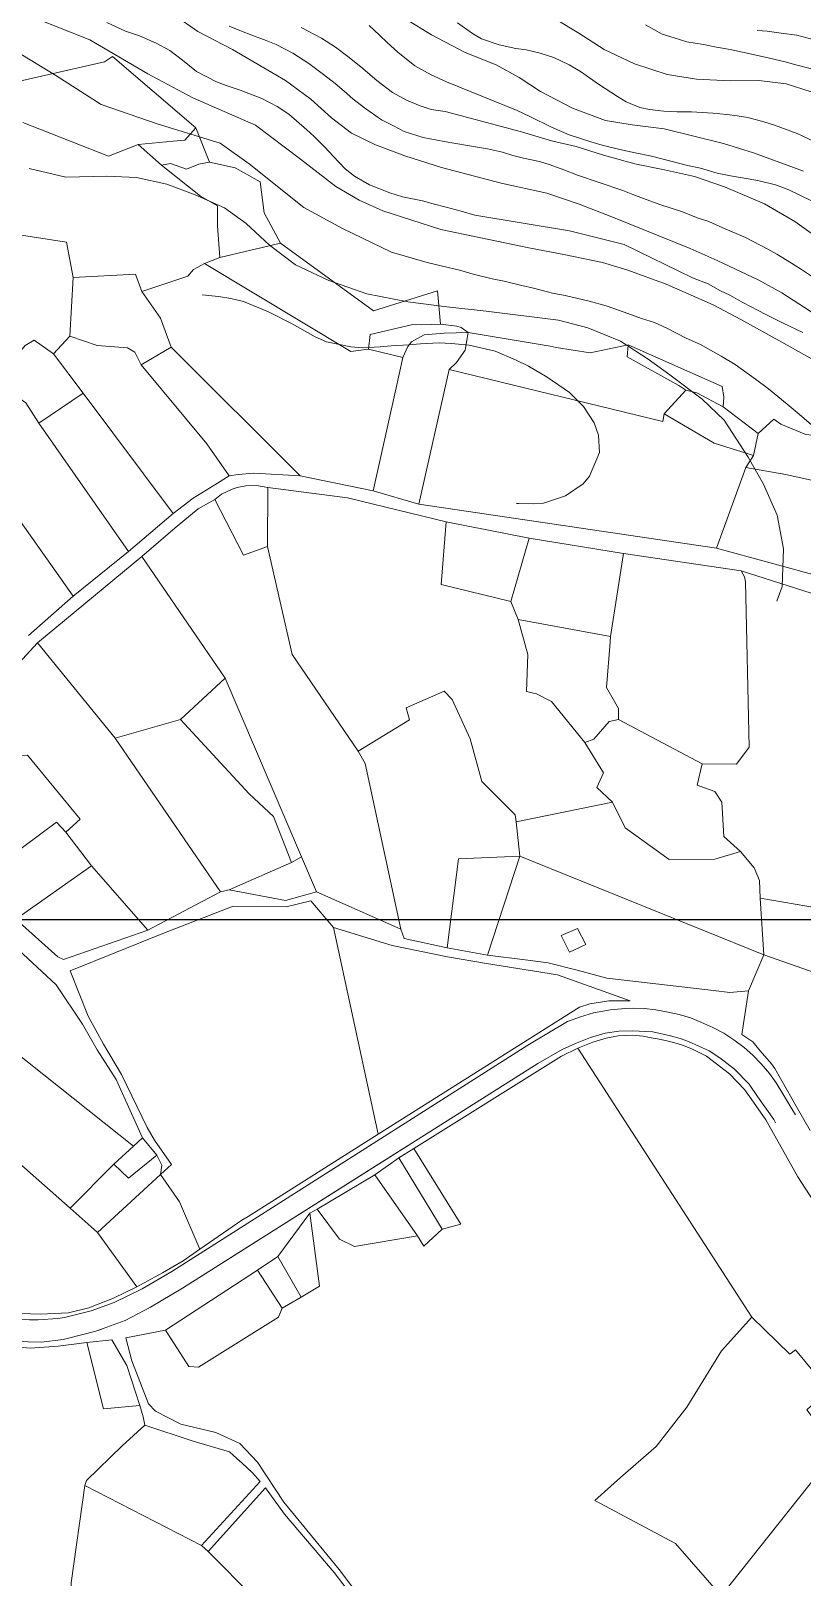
# Model space of a CAD drawing. Header units: metres. Extents: x 548946 to 557077, y 1838800 to 1845419.
# Drawn here: x 552665 to 552979, y 1839732 to 1840362 of the extents above; entities that cross this region are included whole.
import ezdxf

# ---------------------------------------------------------------- set-up
doc = ezdxf.new("R2010")
doc.units = ezdxf.units.M
doc.header["$LTSCALE"] = 28
for name, color, linetype, lineweight in [('1', 7, 'Continuous', 13), ('10', 7, 'Continuous', 13), ('2', 7, 'Continuous', 13), ('22', 7, 'Continuous', 13), ('60', 7, 'Continuous', 25)]:
    doc.layers.add(name, color=color, linetype=linetype, lineweight=lineweight)

msp = doc.modelspace()

# ---------------------------------------------------------------- linework, layer by layer
at = {"layer": '1'}
for points in [[(552665.55, 1840367.56), (552688.5, 1840358.37), (552712.12, 1840344.59), (552730.48, 1840334.74), (552756.06, 1840323.58), (552774.42, 1840309.8), (552788.85, 1840298.64), (552798.33, 1840293.05), (552807.91, 1840288.7), (552831.55, 1840281.11), (552867.48, 1840273.69), (552882.44, 1840270.82), (552897.42, 1840267.69), (552907.75, 1840264.56), (552923.41, 1840258.79), (552942.6, 1840250.43), (552953.89, 1840244.43), (552970.58, 1840235.28), (552986.34, 1840226.4)], [(552984.37, 1840246.39), (552970.56, 1840255.35), (552961.17, 1840260.53), (552944.23, 1840268.49), (552933.19, 1840273.35), (552901.32, 1840286.26), (552887.93, 1840291.38), (552874.73, 1840295.87), (552856.14, 1840300.02), (552831.86, 1840306.39), (552816.96, 1840311.08), (552804.93, 1840315.57), (552795.2, 1840320.32), (552786.99, 1840326.66), (552778.63, 1840334.28), (552768.34, 1840341.82), (552746.72, 1840354.44), (552732.56, 1840361.81), (552723.58, 1840368.06)], [(552745.39, 1840363.9), (552750.41, 1840361.98), (552754.63, 1840360.23), (552760.46, 1840358.14), (552764.54, 1840356.51), (552771.3, 1840352.97), (552777.75, 1840348.73), (552783.83, 1840344.33), (552788.53, 1840340.56), (552792.13, 1840337.44), (552795.72, 1840334.33), (552800.54, 1840330.7), (552807.45, 1840325.86), (552812.56, 1840323.18), (552816.7, 1840321.03), (552824.37, 1840318.62), (552832.88, 1840316.96), (552842.42, 1840315.41), (552850.64, 1840313.97), (552856.77, 1840312.57), (552860.94, 1840311.34), (552865.22, 1840310.25), (552871.76, 1840308.76), (552876.07, 1840307.41), (552881.75, 1840305.43), (552887.32, 1840303.32), (552896.11, 1840300.25), (552905.7, 1840297.02), (552909.78, 1840295.39), (552914.12, 1840293.78), (552920.77, 1840291.26), (552925.48, 1840289.83), (552930.07, 1840288.26), (552936.46, 1840285.71), (552940.77, 1840284.36), (552946.51, 1840281.87), (552955.67, 1840277.81), (552964.78, 1840273.09), (552968.51, 1840271.03)], [(552988.7, 1840275.11), (552975.87, 1840284.44), (552963.42, 1840291.6), (552947.24, 1840298.48), (552934.99, 1840302.69), (552922.76, 1840305.48), (552910.7, 1840307.9), (552897.88, 1840311.39), (552886.73, 1840314.95), (552876.64, 1840317.19), (552864.44, 1840320.89), (552833.4, 1840329.19), (552827.67, 1840330.04), (552823.22, 1840331.5), (552817.62, 1840333.88), (552811.83, 1840336.88), (552805.44, 1840341.77), (552798.96, 1840347.43), (552793.68, 1840351.66), (552788.72, 1840355.4), (552782.98, 1840359.06), (552774.71, 1840363.36)], [(552982.64, 1840292.75), (552973.42, 1840297.32), (552968, 1840299.33), (552960.78, 1840301.13), (552949.64, 1840303.03), (552944.19, 1840304.12), (552937.34, 1840306.09), (552932.15, 1840307.21), (552925.32, 1840308.93), (552917.42, 1840311.05), (552910.76, 1840312.4), (552904.51, 1840313.66), (552897.29, 1840315.47), (552892.72, 1840316.79), (552883.82, 1840319.71), (552876.71, 1840322.83), (552867.78, 1840327.18), (552862.7, 1840329.61), (552833.85, 1840341.26), (552827.68, 1840344.09), (552821.03, 1840347.78), (552814.04, 1840353.38), (552809.71, 1840357.33), (552806.65, 1840360.24), (552802.32, 1840364.19)], [(552838.35, 1840365.29), (552844.54, 1840361.03), (552848.17, 1840358.83), (552855.33, 1840356.37), (552862.13, 1840354.91), (552866.35, 1840354.33), (552872.09, 1840353.01), (552877.63, 1840351.15), (552883.93, 1840348.2), (552888.53, 1840345.46), (552895.86, 1840340.28), (552903.56, 1840335.28), (552907.04, 1840333.19), (552912.64, 1840330.82), (552916.64, 1840329.96), (552922.43, 1840329.29), (552927.91, 1840329.12), (552933.77, 1840329.11), (552942.42, 1840328.5), (552948.07, 1840327.95), (552952.29, 1840327.38), (552956.66, 1840326.69), (552963.23, 1840324.94), (552967.54, 1840323.6), (552976.76, 1840320.19), (552985.8, 1840315.98)], [(552878.52, 1840366.7), (552887.82, 1840361.13), (552898.14, 1840354.5), (552910.45, 1840348.62), (552923.76, 1840344.27), (552935.76, 1840342.36), (552949.44, 1840341.68), (552961.21, 1840341.82), (552972.24, 1840340.46), (552982.45, 1840337.19)], [(552982.69, 1840346.59), (552976.27, 1840348.23), (552971.84, 1840349.43), (552965.56, 1840350.95), (552956.37, 1840352.93), (552949.44, 1840354.51), (552943.87, 1840355.45), (552938.56, 1840356.43), (552931.79, 1840357.64), (552926.69, 1840359.15), (552921.83, 1840360.7), (552915.04, 1840364.5)], [(552994.41, 1840354.54), (552987.76, 1840357.3), (552980.69, 1840359.24), (552976.68, 1840360.35), (552970.26, 1840361.07), (552964.61, 1840361.87), (552960.43, 1840362.19)], [(552653.09, 1840357.06), (552674.73, 1840343.93), (552693.1, 1840332.11), (552716.05, 1840324.24), (552741.63, 1840316.36), (552753.44, 1840307.83), (552775.74, 1840290.11), (552791.48, 1840281.57), (552811.42, 1840271.89), (552825.95, 1840267.69), (552831.69, 1840266.37), (552839.71, 1840264.39), (552844.82, 1840262.87), (552852.44, 1840260.98), (552857.35, 1840260.09), (552864.57, 1840258.28), (552869.37, 1840257.25), (552877.13, 1840255.25), (552882.19, 1840254.24), (552892.06, 1840251.95), (552898.91, 1840249.97), (552906.22, 1840247.39), (552913.38, 1840244.93), (552918.64, 1840243.3), (552923.72, 1840240.87), (552931.56, 1840236.92)], [(552968.54, 1840129.64), (552970.62, 1840135.64), (552971.24, 1840151), (552968.68, 1840164.7), (552963, 1840177.41), (552956.86, 1840188.39), (552947.02, 1840203.49), (552938.03, 1840212.07), (552924.9, 1840221.88), (552916.03, 1840228.28), (552904.85, 1840235.59), (552891.54, 1840241.1), (552879.54, 1840244.18), (552850.12, 1840247.9), (552833.99, 1840249.61), (552818.1, 1840251.6), (552801.41, 1840254.92), (552785.91, 1840260.33), (552772.38, 1840266.72), (552761.77, 1840274.74), (552752.25, 1840283.53), (552743.38, 1840289.93), (552731.52, 1840295.22), (552719.89, 1840299.62), (552707.55, 1840302.27), (552695.44, 1840302.86), (552678.77, 1840302.44), (552663.87, 1840305.96)], [(552968.51, 1840271.03), (552974.51, 1840267.4), (552978.56, 1840264.85), (552982.64, 1840262.05)], [(552734.32, 1840254.47), (552741, 1840253.78), (552746.02, 1840253.03), (552751.1, 1840251.77), (552761.32, 1840247.56), (552770.97, 1840242.64), (552780.38, 1840237.44), (552785.03, 1840235.35), (552794.88, 1840233.31), (552799.74, 1840232.94), (552806.85, 1840233.33), (552811.36, 1840233.7), (552818.47, 1840234.09), (552823.24, 1840234.48), (552830.86, 1840234.93), (552835.83, 1840234.7), (552843.19, 1840233.95), (552848.39, 1840232.83), (552853.73, 1840231.6), (552862.06, 1840227.96), (552867.28, 1840225.42), (552874.93, 1840220.93), (552884.06, 1840214.78), (552889.76, 1840209.04), (552894.01, 1840202.35), (552895.86, 1840197.35), (552896.26, 1840190.24), (552892.11, 1840180.68), (552889.59, 1840177.54), (552882.33, 1840172.58), (552873.42, 1840169.65), (552869.43, 1840169.34), (552863.17, 1840169.43), (552862.38, 1840169.48)], [(552931.56, 1840236.92), (552937.44, 1840234.32), (552945.77, 1840229.51), (552951.48, 1840226.11), (552959.81, 1840220.13), (552965.06, 1840216.16), (552972.77, 1840209.98), (552977.64, 1840205.84), (552984.69, 1840199.72)]]:
    msp.add_lwpolyline(points, dxfattribs=at)
at = {"layer": '10'}
for p, q in [((552717.71, 1840307.35), (552708.27, 1840315.72)), ((552766.27, 1840275.5), (552741.54, 1840269.65)), ((552766.27, 1840275.5), (552804.09, 1840247.96)), ((552741.54, 1840269.65), (552735.24, 1840267.22)), ((552680.43, 1840237.69), (552681.75, 1840261.53)), ((552673.81, 1840230.46), (552680.43, 1840237.69)), ((552802.06, 1840232.34), (552802.78, 1840238.38)), ((552709.48, 1840225.93), (552721.69, 1840233.13)), ((552721.69, 1840233.13), (552774.26, 1840180.75)), ((552802.06, 1840232.34), (552816.06, 1840229)), ((552822.63, 1840169.19), (552834.93, 1840224.03)), ((552685.79, 1840214.41), (552722.5, 1840165.48)), ((552931.46, 1840215.69), (552922.62, 1840206.01)), ((552662.5, 1840210.51), (552667.71, 1840202.25)), ((552667.71, 1840202.25), (552704.32, 1840149.96)), ((552638.58, 1840192.74), (552681.82, 1840131.7)), ((552955.89, 1840184.17), (552958.99, 1840189.11)), ((552774.26, 1840180.75), (552803.94, 1840174.7)), ((552943.86, 1840151.25), (552955.89, 1840184.17)), ((552760.95, 1840151.95), (552761.06, 1840175.97)), ((552803.94, 1840174.7), (552822.63, 1840169.19)), ((552822.63, 1840169.19), (552943.86, 1840151.25)), ((552704.32, 1840149.96), (552722.5, 1840165.48)), ((552833.81, 1840162.07), (552867.62, 1840155.31)), ((552867.62, 1840155.31), (552860.1, 1840129.55)), ((552867.62, 1840155.31), (552906.02, 1840149.11)), ((552667.26, 1840112.79), (552709.78, 1840147.94)), ((552681.82, 1840131.7), (552704.32, 1840149.96)), ((552709.78, 1840147.94), (552743.63, 1840098.36)), ((552906.02, 1840149.11), (552900.67, 1840115.38)), ((552906.02, 1840149.11), (552953.93, 1840142.1)), ((552953.93, 1840142.1), (552992.64, 1840129.66)), ((552681.82, 1840131.7), (552663.53, 1840115.72)), ((552667.26, 1840112.79), (552698.92, 1840073.83)), ((552725.54, 1840081.52), (552743.63, 1840098.36)), ((552904.02, 1840081.51), (552938.04, 1840063.46)), ((552901.6, 1840047.79), (552862.33, 1840039.8)), ((552689.16, 1840021.94), (552678.73, 1840035.59)), ((552862.33, 1840039.8), (552863.8, 1840025.77)), ((552712.12, 1839995.71), (552689.16, 1840021.94)), ((552774.81, 1840025.58), (552780.95, 1840011.24)), ((552863.8, 1840025.77), (552850.64, 1839985.54)), ((552780.95, 1840011.24), (552815.24, 1839996.12)), ((552963.22, 1839985.64), (552961.64, 1840008.76)), ((552787.88, 1839996.7), (552806.05, 1839912.62)), ((552834.15, 1839988.48), (552850.64, 1839985.54)), ((552850.64, 1839985.54), (552865.95, 1839983.61)), ((552956.98, 1839971), (552963.22, 1839985.64)), ((552626.6, 1839970.97), (552706.37, 1839907.73)), ((552956.98, 1839971), (552954.2, 1839953.15)), ((552887.46, 1839947.65), (552958.31, 1839838.06)), ((552710.06, 1839911.1), (552706.37, 1839907.73)), ((552715.8, 1839903.96), (552710.06, 1839911.1)), ((552657.24, 1839902.89), (552680.55, 1839882.36)), ((552804.65, 1839895.95), (552814.52, 1839902.89)), ((552814.52, 1839902.89), (552820.63, 1839906.71)), ((552814.52, 1839902.89), (552832.15, 1839873.88)), ((552680.55, 1839882.36), (552698.3, 1839900.35)), ((552717.41, 1839896.14), (552691.68, 1839872.55)), ((552781.15, 1839882.03), (552804.65, 1839895.95)), ((552804.65, 1839895.95), (552822.05, 1839871.16)), ((552765.13, 1839862.76), (552778.23, 1839880.37)), ((552778.23, 1839880.37), (552781.15, 1839882.03)), ((552756.82, 1839857.18), (552765.13, 1839862.76)), ((552765.13, 1839862.76), (552774.61, 1839846.19)), ((552756.82, 1839857.18), (552719.36, 1839832.73)), ((552766.87, 1839841.66), (552756.82, 1839857.18)), ((552766.87, 1839841.66), (552774.61, 1839846.19)), ((552687.33, 1839827.64), (552697.47, 1839828.79)), ((552703.16, 1839829.61), (552719.36, 1839832.73))]:
    msp.add_line(p, q, dxfattribs=at)
for points in [[(552655.09, 1840340.49), (552694.51, 1840349.49), (552697.84, 1840351.62), (552731.74, 1840322.59)], [(552708.27, 1840315.72), (552696.17, 1840310.98), (552661.26, 1840324.75)], [(552708.27, 1840315.72), (552722.44, 1840317.1), (552727.25, 1840317.47), (552731.74, 1840322.59), (552737.26, 1840308.54)], [(552737.26, 1840308.54), (552732.93, 1840307.74), (552727.9, 1840305.65), (552721.45, 1840308), (552717.71, 1840307.35)], [(552717.71, 1840307.35), (552733.63, 1840294.65), (552740.51, 1840290.74), (552740.51, 1840282.58), (552741.54, 1840269.65)], [(552737.26, 1840308.54), (552747.75, 1840306.18), (552757.93, 1840300.52), (552759.59, 1840287.96), (552766.27, 1840275.5)], [(552651.48, 1840280.38), (552657.19, 1840279.4), (552679, 1840275.91), (552681.75, 1840261.53)], [(552681.75, 1840261.53), (552707.19, 1840262.88), (552709.68, 1840255.81)], [(552709.68, 1840255.81), (552728.54, 1840262.16), (552730.73, 1840264.85), (552735.24, 1840267.22)], [(552735.24, 1840267.22), (552794.95, 1840231.46), (552802.06, 1840232.34)], [(552721.69, 1840233.13), (552717.36, 1840245.02), (552709.68, 1840255.81)], [(552804.09, 1840247.96), (552830.23, 1840256.12), (552831.38, 1840242.49)], [(552831.38, 1840242.49), (552823.9, 1840242.33), (552820.12, 1840242.38), (552802.78, 1840238.38)], [(552831.38, 1840242.49), (552838.05, 1840241.68), (552839.84, 1840241.24), (552842.73, 1840239.2)], [(552662.5, 1840210.51), (552650.04, 1840219.18), (552662.14, 1840233.9), (552665.93, 1840236.07), (552673.81, 1840230.46)], [(552680.43, 1840237.69), (552691.54, 1840233.92), (552703.83, 1840232.87), (552706.91, 1840231.15), (552709.48, 1840225.93)], [(552816.06, 1840229), (552818.1, 1840233.5), (552819.56, 1840235.39), (552824.79, 1840238.25), (552832.97, 1840238.93), (552842.73, 1840239.2)], [(552842.73, 1840239.2), (552841.5, 1840231.94), (552837.97, 1840226.99), (552834.93, 1840224.03)], [(552842.73, 1840239.2), (552876.09, 1840233.66), (552878.53, 1840233.04), (552892.4, 1840230.88), (552907.89, 1840234.14)], [(552667.71, 1840202.25), (552685.79, 1840214.41), (552673.81, 1840230.46)], [(552907.89, 1840234.14), (552907.52, 1840229.25), (552928.55, 1840217.6), (552931.46, 1840215.69)], [(552946.68, 1840208.89), (552946.93, 1840212.87), (552946.23, 1840217.12), (552907.89, 1840234.14)], [(552709.48, 1840225.93), (552736.29, 1840193.77), (552745.36, 1840180.71)], [(552816.06, 1840229), (552813.14, 1840215.34), (552803.94, 1840174.7)], [(552922.62, 1840206.01), (552922.11, 1840202.89), (552834.93, 1840224.03)], [(552931.46, 1840215.69), (552935.92, 1840214.61), (552946.68, 1840208.89)], [(552958.99, 1840189.11), (552943.01, 1840194.06), (552922.62, 1840206.01)], [(552958.99, 1840189.11), (552960.95, 1840198.01), (552946.68, 1840208.89)], [(552990.61, 1840196.55), (552980.38, 1840197.58), (552970.08, 1840201.83), (552967.32, 1840203.83), (552960.95, 1840198.01)], [(552745.36, 1840180.71), (552739.48, 1840177.07), (552730.64, 1840171.63), (552722.5, 1840165.48)], [(552774.26, 1840180.75), (552755.38, 1840181.82), (552748.97, 1840181.32), (552745.36, 1840180.71)], [(552955.89, 1840184.17), (552972.2, 1840181.32), (552982.54, 1840178.98), (552988.11, 1840180.78)], [(552739.46, 1840171.18), (552742.18, 1840173.25), (552746.53, 1840175.31), (552748.63, 1840175.98), (552752.14, 1840176.68), (552756.49, 1840176.81), (552761.06, 1840175.97)], [(552761.06, 1840175.97), (552793.5, 1840171.84), (552833.81, 1840162.07)], [(552709.78, 1840147.94), (552723.35, 1840159.63), (552732.7, 1840167.29), (552739.46, 1840171.18)], [(552739.46, 1840171.18), (552751.16, 1840148.38), (552760.95, 1840151.95)], [(552860.1, 1840129.55), (552831.68, 1840136.53), (552833.81, 1840162.07)], [(552760.95, 1840151.95), (552771.03, 1840108.03), (552797.89, 1840068.65)], [(552943.86, 1840151.25), (552987.63, 1840139.29), (553000, 1840133.06)], [(552953.93, 1840142.1), (552955.33, 1840139.61), (552955.77, 1840137.56), (552957.29, 1840070.28), (552952.01, 1840063.26), (552938.04, 1840063.46)], [(552900.67, 1840115.38), (552863.12, 1840122.27), (552860.1, 1840129.55)], [(552863.12, 1840122.27), (552867.03, 1840108.01), (552866.51, 1840092.92), (552870.63, 1840091.98), (552876.72, 1840088.88), (552890.23, 1840072.13)], [(552637.21, 1840084.83), (552652.06, 1840096.2), (552667.26, 1840112.79)], [(552900.67, 1840115.38), (552900.55, 1840113.04), (552899.04, 1840094.48), (552903.92, 1840086.03), (552904.02, 1840081.51)], [(552745.38, 1840012.16), (552770.7, 1840023.18), (552774.81, 1840025.58), (552743.63, 1840098.36)], [(552797.89, 1840068.65), (552818.86, 1840081.3), (552817.52, 1840086.19), (552832.9, 1840093.03), (552836.26, 1840089.71), (552843.54, 1840073.64), (552848.31, 1840056.24), (552861.81, 1840042.68), (552862.33, 1840039.8)], [(552725.54, 1840081.52), (552698.92, 1840073.83), (552741.8, 1840011.23)], [(552770.7, 1840023.18), (552763.34, 1840041.96), (552753.45, 1840051.26), (552725.54, 1840081.52)], [(552890.23, 1840072.13), (552893.93, 1840073.51), (552900.17, 1840080.66), (552904.02, 1840081.51)], [(552656.9, 1840063.52), (552660.18, 1840066.81), (552663.09, 1840067.03), (552684.62, 1840040.94), (552678.73, 1840035.59)], [(552797.89, 1840068.65), (552800.77, 1840063.52), (552815.24, 1839996.12)], [(552890.23, 1840072.13), (552897.89, 1840059.76), (552895.15, 1840053.79), (552901.6, 1840047.79)], [(552938.04, 1840063.46), (552935.97, 1840054.79), (552943.24, 1840052.12), (552946.05, 1840047.86), (552946.9, 1840033.8), (552953.74, 1840027.67)], [(552901.6, 1840047.79), (552906.68, 1840037.32), (552924.6, 1840024.41), (552943.19, 1840024.64), (552953.74, 1840027.67)], [(552641.84, 1840015.07), (552675.02, 1840039.72), (552678.73, 1840035.59)], [(552641.84, 1840015.07), (552658.37, 1840000.2), (552689.16, 1840021.94)], [(552834.15, 1839988.48), (552838.82, 1840024.71), (552863.8, 1840025.77)], [(553125.49, 1839928.68), (552963.22, 1839985.64), (552863.8, 1840025.77)], [(552953.74, 1840027.67), (552959.28, 1840021.02), (552961.39, 1840015.84), (552961.64, 1840008.76)], [(552712.12, 1839995.71), (552741.8, 1840011.23), (552745.38, 1840012.16)], [(552745.38, 1840012.16), (552768.26, 1840007.81), (552780.95, 1840011.24)], [(552787.88, 1839996.7), (552778.54, 1840007.6), (552768.54, 1840005.15), (552746.94, 1840005.47), (552718.24, 1839994.28), (552680.53, 1839979.15), (552687.9, 1839960.67), (552694.07, 1839949.29), (552701.43, 1839936.82), (552711.92, 1839915.3), (552714.89, 1839910.06), (552721.85, 1839900.21), (552717.41, 1839896.14)], [(552961.64, 1840008.76), (552990.19, 1840003.76), (553012.27, 1840001.26)], [(552685.56, 1839957.43), (552674.81, 1839973.36), (552647.6, 1839998.59)], [(552658.59, 1840000), (552675.54, 1839984.75), (552677.85, 1839983.74), (552712.12, 1839995.71)], [(552787.88, 1839996.7), (552811.73, 1839989.49), (552834.26, 1839984.82), (552850.22, 1839982.09), (552879.15, 1839977.53), (552908.74, 1839966.94)], [(552815.24, 1839996.12), (552816.7, 1839992.3), (552834.15, 1839988.48)], [(552865.95, 1839983.61), (552875.34, 1839982.42), (552887.19, 1839979.32)], [(552887.19, 1839979.32), (552899.23, 1839976.17), (552942.7, 1839971.03), (552949.36, 1839970.34), (552956.98, 1839971)], [(552806.05, 1839912.62), (552888.02, 1839964.34), (552892.28, 1839965.69), (552900.08, 1839966.91), (552908.74, 1839966.94)], [(552710.06, 1839911.1), (552699.34, 1839934.84), (552691.58, 1839946.97), (552685.56, 1839957.43)], [(553000, 1839866.34), (552998.19, 1839867.84), (552989.63, 1839877.39), (552983.28, 1839885.58), (552977.08, 1839895.18), (552963.95, 1839918.35), (552958.08, 1839926.89), (552955.36, 1839930.76), (552949.19, 1839937.11), (552939.81, 1839944.35), (552933.86, 1839947.37), (552930.05, 1839948.81), (552926.89, 1839949.8), (552923.09, 1839950.78), (552919.89, 1839951.43), (552917.23, 1839951.86), (552914.07, 1839952.47), (552909.52, 1839952.95), (552903.85, 1839952.58), (552898.94, 1839951.73), (552893.56, 1839950.03), (552887.46, 1839947.65)], [(552954.2, 1839953.15), (552958.69, 1839950.16), (552961.7, 1839946.57), (552966.31, 1839941.22)], [(552820.63, 1839906.71), (552880.77, 1839944.36), (552887.46, 1839947.65)], [(552982.06, 1839914.02), (552976.87, 1839923.07), (552967.69, 1839939.38), (552966.31, 1839941.22)], [(552733.32, 1839865.75), (552750.45, 1839877.55), (552753.1, 1839878.99), (552806.05, 1839912.62)], [(552715.8, 1839903.96), (552704.26, 1839894.66), (552698.3, 1839900.35), (552706.37, 1839907.73)], [(552715.8, 1839903.96), (552717.93, 1839899.96), (552717.41, 1839896.14)], [(552832.15, 1839873.88), (552839.79, 1839875.94), (552820.63, 1839906.71)], [(552733.32, 1839865.75), (552725.05, 1839885.05), (552717.41, 1839896.14)], [(552680.55, 1839882.36), (552689.07, 1839874.84), (552691.68, 1839872.55), (552707.76, 1839850.37)], [(552778.23, 1839880.37), (552782.17, 1839850.62), (552774.61, 1839846.19)], [(552822.05, 1839871.16), (552796.38, 1839866.85), (552790.26, 1839869.85), (552781.15, 1839882.03)], [(552822.05, 1839871.16), (552824.72, 1839866.89), (552832.15, 1839873.88)], [(552733.32, 1839865.75), (552726.58, 1839860.92), (552718.17, 1839856.04), (552707.76, 1839850.37)], [(552707.76, 1839850.37), (552698.19, 1839845.78), (552688.18, 1839841.81), (552679.87, 1839839.75), (552668.45, 1839839.22), (552656.1, 1839839.65), (552640.95, 1839841.41)], [(552719.36, 1839832.73), (552728.94, 1839817.89), (552732.82, 1839817.59), (552765.48, 1839837.99), (552766.87, 1839841.66)], [(552958.31, 1839838.06), (552946, 1839824.3), (552931.86, 1839801.34), (552919.31, 1839785.36), (552904.74, 1839772.71), (552894.27, 1839763.29), (552927.16, 1839745.75), (552945.85, 1839724.52)], [(552958.31, 1839838.06), (552973.77, 1839822.87), (552976.12, 1839824.74), (552989.54, 1839808.35), (552980.72, 1839800.27), (552993.11, 1839783.99), (552945.85, 1839724.52)], [(552620.33, 1839831.96), (552642.56, 1839827.41), (552664.25, 1839825.41), (552675.68, 1839826.18), (552687.33, 1839827.64)], [(552687.33, 1839827.64), (552694.09, 1839800.65), (552708.89, 1839802.02)], [(552697.47, 1839828.79), (552703.56, 1839818.28), (552708.89, 1839802.02)], [(552703.16, 1839829.61), (552705.7, 1839820.24), (552712.46, 1839802.64), (552715.36, 1839799.73), (552725.61, 1839794.47), (552739.91, 1839791.06), (552749.67, 1839786.51), (552756.9, 1839778.91), (552767.64, 1839762.63), (552790.21, 1839735.22), (552802.95, 1839718.22), (552801.68, 1839715.96), (552801.91, 1839709.17), (552801.57, 1839692.35), (552801.64, 1839679.85)], [(552708.89, 1839802.02), (552710.25, 1839797.38), (552710.98, 1839794.03)], [(552686.51, 1839769.42), (552687.17, 1839771.49), (552701.7, 1839785.55), (552710.98, 1839794.03)], [(552710.98, 1839794.03), (552730.66, 1839787.44), (552745.48, 1839783.09), (552748.47, 1839780.39), (552750.57, 1839778.49)], [(552750.57, 1839778.49), (552754.89, 1839774.59), (552757.92, 1839771.1), (552734.09, 1839744.92)], [(552686.51, 1839769.42), (552680.94, 1839729.76), (552679.96, 1839691.2), (552677.41, 1839685.61)], [(552686.51, 1839769.42), (552734.09, 1839744.92), (552736.76, 1839742.51), (552755.68, 1839723.5)], [(552796.94, 1839722.45), (552788.12, 1839733.93), (552767.92, 1839757.75), (552760.2, 1839768.51), (552736.76, 1839742.51)]]:
    msp.add_lwpolyline(points, dxfattribs=at)
msp.add_lwpolyline([(552883.96, 1839986.65), (552890.72, 1839989.84), (552887.3, 1839996.37), (552880.66, 1839993.5)], close=True, dxfattribs=at)
at = {"layer": '2'}
for points in [[(552979.05, 1840239.16), (552971.08, 1840242.96), (552964.06, 1840246.48), (552954.68, 1840251.43), (552949.28, 1840254.35), (552945.57, 1840256.15), (552940.58, 1840258.98), (552934.07, 1840261.39), (552906.28, 1840274.96), (552883.97, 1840280.55), (552845.41, 1840287), (552839.91, 1840288.6), (552833.74, 1840290.26), (552828.52, 1840291.64), (552824.09, 1840292.84), (552815.98, 1840294.42), (552810.73, 1840296.05), (552802.57, 1840299.32), (552796.46, 1840302.81), (552792.61, 1840305.89), (552787.76, 1840310.95), (552784.37, 1840314.61), (552779.98, 1840319.07), (552776.95, 1840321.73), (552769.62, 1840328.07), (552764.86, 1840331.19), (552758.63, 1840334.53), (552749.82, 1840337.85), (552744.14, 1840339.83), (552740.2, 1840341.35), (552732.06, 1840345.52), (552726.36, 1840350.1), (552721.11, 1840354.07), (552715.57, 1840357.1), (552708.75, 1840359.99), (552703.07, 1840361.97), (552695.54, 1840365.43)], [(552817.64, 1840366.73), (552827.79, 1840360.47), (552841.55, 1840353.19), (552854.15, 1840348.24), (552863.53, 1840343.07), (552872.2, 1840337.3), (552885.25, 1840330.59), (552898.65, 1840325.47), (552909.59, 1840323.7), (552922.59, 1840322.17), (552946.7, 1840316.17), (552959.04, 1840312.36), (552979.43, 1840304.91)]]:
    msp.add_lwpolyline(points, dxfattribs=at)
at = {"layer": '22'}
for p, q in [((552900.66, 1839963.27), (552906.64, 1839963.72)), ((552940.88, 1839946.47), (552945.31, 1839943.64)), ((552945.31, 1839943.64), (552951.2, 1839939.09)), ((552967.21, 1839918.47), (552967.94, 1839917.18))]:
    msp.add_line(p, q, dxfattribs=at)
for points in [[(552867.06, 1839948.8), (552883.15, 1839958.49), (552888.44, 1839960.3), (552893.78, 1839961.97), (552900.66, 1839963.27), (552906.64, 1839963.72), (552910.2, 1839963.85)], [(552867.06, 1839948.8), (552883.15, 1839958.49), (552888.44, 1839960.3), (552893.78, 1839961.97), (552900.66, 1839963.27)], [(552906.64, 1839963.72), (552910.2, 1839963.85), (552914.46, 1839963.7), (552919.17, 1839963.19), (552924.27, 1839962.31), (552928.76, 1839961.34), (552933.27, 1839959.94), (552937.55, 1839958.25), (552942.43, 1839955.98), (552946.93, 1839953.65), (552951.02, 1839951.01), (552955.13, 1839947.9), (552958.78, 1839944.71), (552962.18, 1839941.26), (552965.47, 1839937.33), (552968.21, 1839933.52)], [(552886.51, 1839949.55), (552892.59, 1839951.89), (552898.59, 1839953.74)], [(552909.52, 1839954.6), (552904.11, 1839954.48), (552898.59, 1839953.74)], [(552925.2, 1839952.57), (552917.95, 1839954.25), (552909.52, 1839954.6)], [(552940.88, 1839946.47), (552932.5, 1839950.32), (552929.05, 1839951.58), (552925.2, 1839952.57)], [(552634.63, 1839840.45), (552646.62, 1839838.27), (552658.65, 1839837.31), (552663.92, 1839836.98), (552667.51, 1839836.97), (552675.48, 1839837.42), (552678.28, 1839837.93), (552689.11, 1839840.63), (552698.41, 1839844.04), (552709.94, 1839849.58), (552721.97, 1839856.62), (552867.06, 1839948.8)], [(552634.63, 1839840.45), (552646.62, 1839838.27), (552658.65, 1839837.31), (552663.92, 1839836.98), (552667.51, 1839836.97), (552675.48, 1839837.42), (552678.28, 1839837.93), (552689.11, 1839840.63), (552698.41, 1839844.04), (552709.94, 1839849.58), (552721.97, 1839856.62), (552867.06, 1839948.8)], [(552871.05, 1839941.32), (552881.07, 1839947.04), (552886.51, 1839949.55)], [(552871.05, 1839941.32), (552726.35, 1839849.89), (552713.29, 1839842.08), (552702.98, 1839836.66), (552691.04, 1839832.29), (552679.33, 1839829.27), (552677.65, 1839828.93), (552668.91, 1839827.86), (552657.96, 1839828.03), (552645.84, 1839829.02), (552629.87, 1839832.18), (552613.67, 1839836.17)], [(552951.2, 1839939.09), (552957.23, 1839932.88), (552960.68, 1839927.97), (552967.21, 1839918.47)], [(552968.21, 1839933.52), (552970.98, 1839929.05), (552974.65, 1839922.93), (552976.14, 1839920.38)], [(552518.58, 1839880.4), (552553.95, 1839864.53), (552567.43, 1839858.62), (552580.29, 1839853.71), (552594.67, 1839849.55), (552631.88, 1839840.95), (552646.62, 1839838.27), (552658.65, 1839837.31), (552663.92, 1839836.98), (552667.51, 1839836.97), (552675.48, 1839837.42), (552678.28, 1839837.93), (552689.11, 1839840.63), (552698.41, 1839844.04), (552709.94, 1839849.58), (552721.97, 1839856.62), (552808.53, 1839911.61)], [(552518.58, 1839880.4), (552553.95, 1839864.53), (552567.43, 1839858.62), (552580.29, 1839853.71), (552594.67, 1839849.55), (552631.88, 1839840.95), (552646.62, 1839838.27), (552658.65, 1839837.31), (552663.92, 1839836.98), (552667.51, 1839836.97), (552675.48, 1839837.42), (552678.28, 1839837.93), (552689.11, 1839840.63), (552698.41, 1839844.04), (552709.94, 1839849.58), (552721.97, 1839856.62), (552808.53, 1839911.61)], [(552817.98, 1839907.79), (552726.35, 1839849.89), (552713.29, 1839842.08), (552712.3, 1839841.56)], [(552693.46, 1839833.18), (552691.04, 1839832.29), (552679.33, 1839829.27), (552677.65, 1839828.93), (552668.91, 1839827.86), (552657.96, 1839828.03), (552645.84, 1839829.02), (552629.87, 1839832.18), (552593.2, 1839841.21), (552576.28, 1839846.04), (552565.54, 1839849.39)]]:
    msp.add_lwpolyline(points, dxfattribs=at)
at = {"layer": '60'}
msp.add_line((551000, 1840000), (557000, 1840000), dxfattribs=at)

doc.saveas('drawing.dxf')
